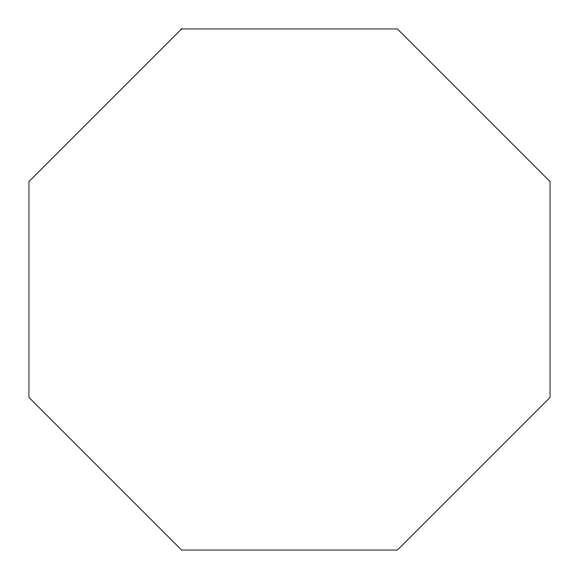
<?xml version="1.0" encoding="UTF-8"?>
<svg xmlns="http://www.w3.org/2000/svg" width="579" height="579" viewBox="0 0 579 579"><rect width="100%" height="100%" fill="white"/><g stroke="black" fill="none" stroke-linecap="round" stroke-linejoin="round"><path stroke-width="0.87" d="M181.574 28.95L28.95 181.574L28.95 397.426L181.574 550.05L397.426 550.05L550.05 397.426L550.05 181.574L397.426 28.95L181.574 28.95"/></g></svg>
